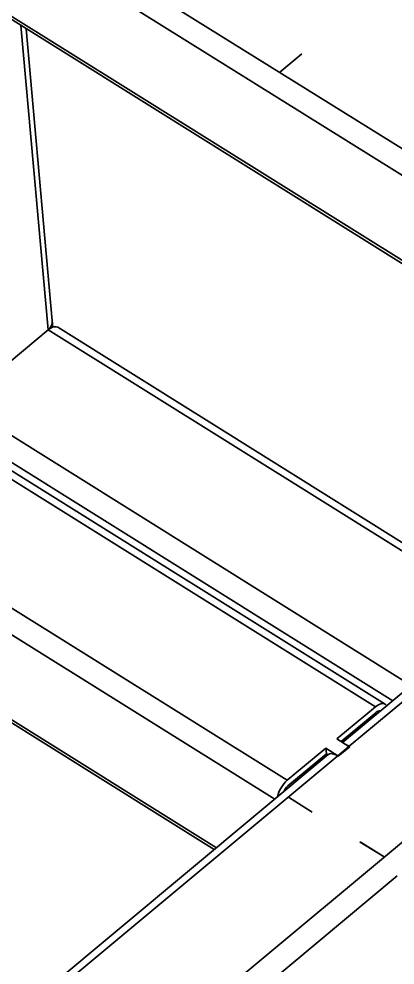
# Model space of a CAD drawing. Header units: millimetres. Extents: x 0 to 14850, y 0 to 10716.
# Drawn here: x 6888 to 7656, y 7758 to 9688 of the extents above; entities that cross this region are included whole.
import ezdxf

# ---------------------------------------------------------------- set-up
doc = ezdxf.new("R2010")
doc.units = ezdxf.units.MM
doc.header["$LTSCALE"] = 50

msp = doc.modelspace()

# ---------------------------------------------------------------- linework, layer by layer
at = {"color": 7, "linetype": 'Continuous', "lineweight": 35}
for p, q in [((6664.421, 10050.904), (8530.028, 8886.354)), ((6665.235, 9816.169), (8271.106, 8813.752)), ((6955.784, 9072.056), (6902.479, 9668.077)), ((7464.87, 9616.836), (7420.064, 9579.544)), ((7420.088, 9579.529), (7464.894, 9616.821)), ((7464.894, 9616.821), (7464.87, 9616.836)), ((7464.873, 9616.803), (7464.87, 9616.836)), ((7420.064, 9579.544), (7420.088, 9579.529)), ((7615.544, 8285.085), (5859.692, 9381.123)), ((7635.246, 8290.422), (5879.395, 9386.46)), ((5679.613, 9231.243), (7435.464, 8135.204)), ((6956.898, 9059.6), (6955.784, 9072.056)), ((6767.004, 8903.913), (6947.083, 9053.794)), ((7880.585, 8488.718), (6966.785, 9059.131)), ((5680.427, 8996.508), (7286.298, 7994.09)), ((8402.989, 8923.518), (7548.405, 8212.243)), ((8422.262, 8920.838), (7561.708, 8204.594)), ((7615.544, 8285.085), (7536.759, 8219.512)), ((7545.22, 8214.231), (7616.569, 8273.615)), ((7561.258, 8204.22), (7536.759, 8219.512)), ((7538.748, 8185.484), (7561.258, 8204.22)), ((7539.523, 8184.345), (7562.933, 8203.83)), ((7561.407, 8202.559), (7561.258, 8204.22)), ((7562.933, 8203.83), (7561.708, 8204.594)), ((7519.026, 8187.79), (6563.597, 7392.581)), ((7538.298, 8185.11), (6576.9, 7384.933)), ((7514.249, 8200.777), (7435.464, 8135.204)), ((7436.49, 8123.734), (7515.275, 8189.307)), ((7514.249, 8200.777), (7538.748, 8185.484)), ((7515.275, 8189.307), (7514.249, 8200.777)), ((7515.275, 8189.307), (7518.46, 8187.319)), ((7538.298, 8185.11), (7539.523, 8184.345)), ((7538.81, 8184.79), (7538.748, 8185.484)), ((7437.71, 8101.033), (7437.687, 8101.014)), ((7437.687, 8101.014), (7486.453, 8070.574)), ((7486.475, 8070.592), (7437.71, 8101.033)), ((7437.713, 8100.998), (7437.71, 8101.033)), ((7486.453, 8070.574), (7486.475, 8070.592)), ((6772.893, 7262.59), (7734.291, 8062.767)), ((7584.447, 8009.436), (7584.425, 8009.418)), ((7584.425, 8009.418), (7633.19, 7978.977)), ((7633.213, 7978.996), (7584.447, 8009.436)), ((7584.45, 8009.402), (7584.447, 8009.436)), ((7633.19, 7978.977), (7633.213, 7978.996))]:
    msp.add_line(p, q, dxfattribs=at)
at = {"color": 8, "linetype": 'Continuous', "lineweight": 35}
for p, q in [((8394.538, 8916.484), (6643.963, 10009.229)), ((6660.376, 9825.71), (8275.575, 8817.471)), ((6947.083, 9053.794), (6891.532, 9674.91)), ((7409.73, 8096.823), (5659.155, 9189.568)), ((7868.477, 8478.641), (6947.083, 9053.794)), ((5675.568, 9006.049), (7290.767, 7997.809)), ((6767.004, 8903.913), (7688.398, 8328.76)), ((7651.018, 8297.648), (6746.545, 8862.238)), ((7623.574, 8274.807), (7621.068, 8276.371)), ((7501.426, 8177.781), (7504.611, 8175.793)), ((7485.921, 8160.237), (7482.736, 8162.225)), ((7659.997, 7940.601), (6904.757, 7312.01))]:
    msp.add_line(p, q, dxfattribs=at)
at = {"color": 7, "linetype": 'Continuous', "lineweight": 35, "flags": 128}
for points in [[(6947.083, 9053.794), (6951.514, 9057.008), (6955.853, 9059.217), (6959.934, 9060.337), (6963.601, 9060.323), (6966.711, 9059.176), (6966.785, 9059.131)], [(7638.343, 8287.099), (7637.606, 8288.233), (7635.172, 8290.468), (7632.061, 8291.614), (7628.395, 8291.628), (7624.314, 8290.509), (7619.974, 8288.3), (7615.544, 8285.085)], [(7561.708, 8204.594), (7557.873, 8206.718), (7555.788, 8207.634)], [(7519.026, 8187.79), (7519.234, 8187.957), (7521.482, 8189.172), (7524.202, 8189.712), (7527.325, 8189.563), (7530.774, 8188.73), (7534.462, 8187.233), (7538.298, 8185.11)]]:
    msp.add_lwpolyline(points, dxfattribs=at)
at = {"color": 8, "linetype": 'Continuous', "lineweight": 35}
msp.add_arc((6934.687, 9070.905), 21.129, 305.921872, 3.123729, dxfattribs=at)
at = {"color": 7, "linetype": 'Continuous', "lineweight": 35}
for centre, radius, start, end in [((7623.703, 8267.353), 9.492, 77.518519, 138.721875), ((7474.303, 8089.372), 60.075, 130.277976, 168.240458), ((7456.857, 8100.155), 31.158, 130.819744, 157.470445)]:
    msp.add_arc(centre, radius, start, end, dxfattribs=at)

doc.saveas('drawing.dxf')
